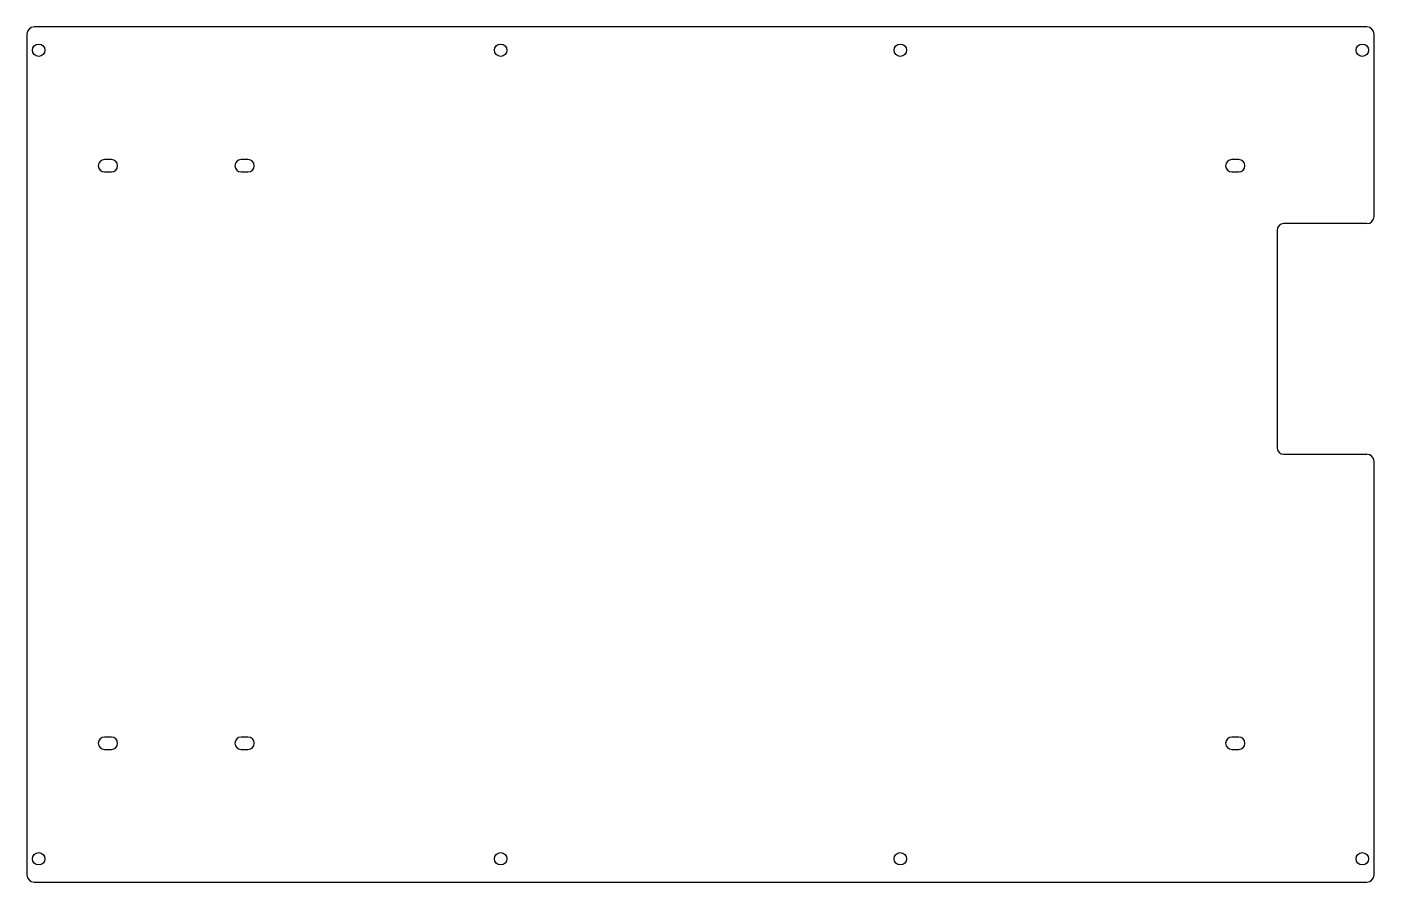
# Model space of a CAD drawing. Header units: millimetres. Extents: x 0 to 583, y 0 to 370.
import ezdxf

# ---------------------------------------------------------------- set-up
doc = ezdxf.new("R2010")
doc.units = ezdxf.units.MM

msp = doc.modelspace()

# ---------------------------------------------------------------- linework, layer by layer
at = {"color": 7, "linetype": 'Continuous', "lineweight": 25}
for p, q in [((580, 370.0762), (3, 370.0762)), ((-0.0762, 367), (-0.0762, 3)), ((583.0762, 288), (583.0762, 367)), ((36.5, 312.6738), (33.5, 312.6738)), ((95.607401, 312.6738), (92.607401, 312.6738)), ((524.5, 312.6738), (521.5, 312.6738)), ((33.5, 307.3262), (36.5, 307.3262)), ((92.607401, 307.3262), (95.607401, 307.3262)), ((521.5, 307.3262), (524.5, 307.3262)), ((541.0762, 282), (541.0762, 188)), ((580, 284.9238), (544, 284.9238)), ((544, 185.0762), (580, 185.0762)), ((583.0762, 3), (583.0762, 182)), ((36.5, 62.6738), (33.5, 62.6738)), ((95.607401, 62.6738), (92.607401, 62.6738)), ((524.5, 62.6738), (521.5, 62.6738)), ((33.5, 57.3262), (36.5, 57.3262)), ((92.607401, 57.3262), (95.607401, 57.3262)), ((521.5, 57.3262), (524.5, 57.3262)), ((3, -0.0762), (580, -0.0762))]:
    msp.add_line(p, q, dxfattribs=at)
for centre in [(5, 360), (205, 360), (378, 360), (578, 360), (5, 10), (205, 10), (378, 10), (578, 10)]:
    msp.add_circle(centre, 2.6738, dxfattribs=at)
for centre, radius, start, end in [((3, 367), 3.0762, 90, 180), ((580, 367), 3.0762, 0, 90), ((33.5, 310), 2.6738, 90, 270), ((36.5, 310), 2.6738, 270, 90), ((92.607401, 310), 2.6738, 90, 270), ((95.607401, 310), 2.6738, 270, 90), ((521.5, 310), 2.6738, 90, 270), ((524.5, 310), 2.6738, 270, 90), ((580, 288), 3.0762, 270, 0), ((544, 282), 2.9238, 90, 180), ((544, 188), 2.9238, 180, 270), ((580, 182), 3.0762, 0, 90), ((33.5, 60), 2.6738, 90, 270), ((36.5, 60), 2.6738, 270, 90), ((92.607401, 60), 2.6738, 90, 270), ((95.607401, 60), 2.6738, 270, 90), ((521.5, 60), 2.6738, 90, 270), ((524.5, 60), 2.6738, 270, 90), ((3, 3), 3.0762, 180, 270), ((580, 3), 3.0762, 270, 0)]:
    msp.add_arc(centre, radius, start, end, dxfattribs=at)

doc.saveas('drawing.dxf')
